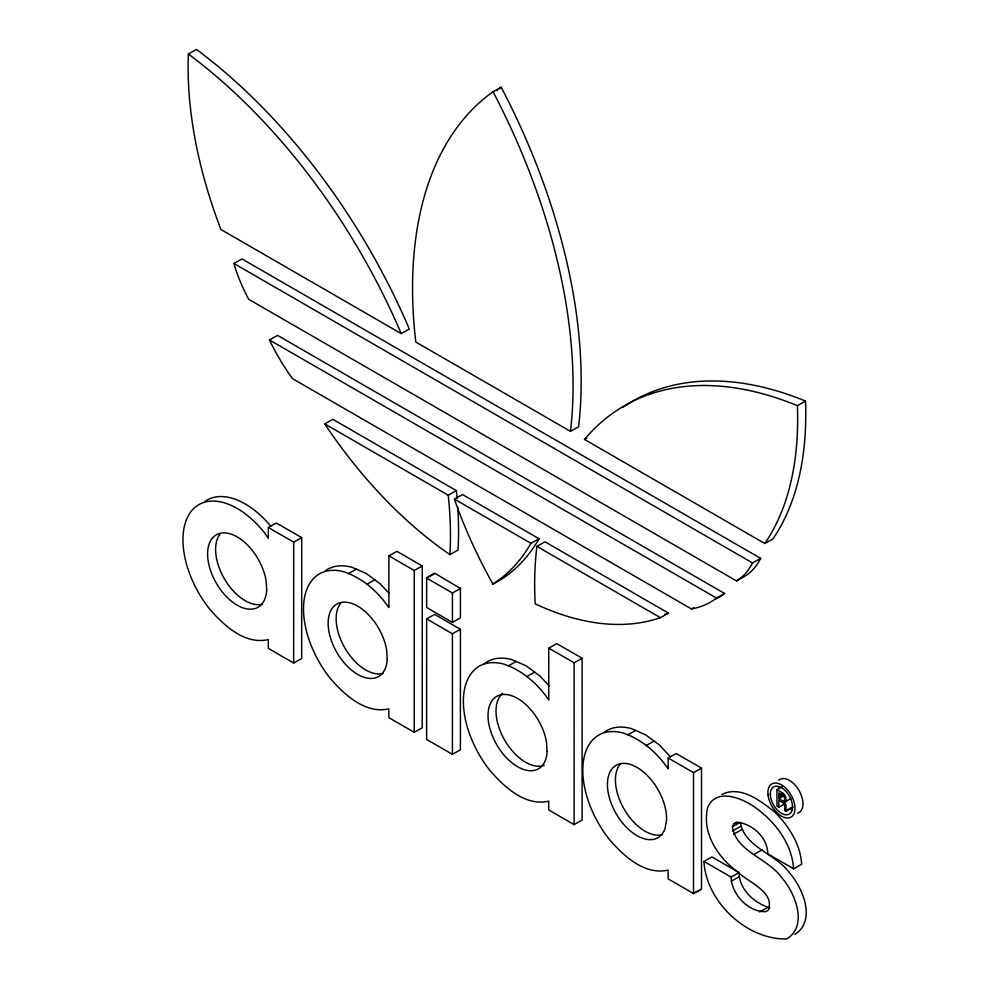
<?xml version="1.0" encoding="UTF-8"?>
<svg xmlns="http://www.w3.org/2000/svg" width="989" height="989" viewBox="0 0 989 989"><rect width="100%" height="100%" fill="white"/><g stroke="black" fill="none" stroke-linecap="round" stroke-linejoin="round"><path stroke-width="1.48" d="M268.328 527.496L268.328 538.375L264.693 532.997A76.648 44.258 60 0 0 190.481 512.29A76.648 44.258 60 0 0 209.631 609.063C223.712 625.308 244.765 645.001 268.316 639.599L268.303 648.401L293.671 663.038L301.682 658.55L301.707 537.633L276.339 522.996L268.328 527.496L293.696 542.133L301.707 537.633M293.671 663.038L293.696 542.133M388.887 555.83L388.875 607.642C377.996 591.645 362.629 578.194 344.16 571.852A76.648 44.258 60 0 0 304.043 600.57A76.648 44.258 60 0 0 330.178 678.318C344.246 694.562 365.3 714.256 388.85 708.853L388.85 717.655L414.218 732.305L422.216 727.805L422.254 565.98L396.886 551.343L388.887 555.83L414.243 570.48L422.254 565.98M414.218 732.305L414.243 570.48M426.642 618.891L426.618 739.463L452.393 754.347L460.404 749.847L460.429 629.276L434.653 614.392L426.642 618.891L452.418 633.776L460.429 629.276M434.653 573.62L426.655 578.12L452.43 593.004L460.441 588.504L434.653 573.138L426.655 577.638L426.642 607.506L452.43 622.39L460.429 617.902L460.441 588.022M452.393 754.347L452.418 633.776M452.43 622.39L452.43 593.004M548.759 648.141L548.747 699.94C537.868 683.955 522.501 670.493 504.031 664.163A76.648 44.258 60 0 0 463.915 692.881A76.648 44.258 60 0 0 490.05 770.629C504.13 786.873 525.184 806.567 548.734 801.164L548.734 809.966L574.09 824.603L582.101 820.104L582.125 658.278L556.77 643.641L548.759 648.141L574.127 662.778L582.125 658.278M574.09 824.603L574.127 662.778M668.156 757.982L668.156 768.873C657.277 752.889 641.91 739.438 623.441 733.096A76.648 44.258 60 0 0 583.325 761.814A76.648 44.258 60 0 0 609.459 839.562C623.527 855.806 644.581 875.5 668.131 870.097L668.131 878.9L693.499 893.537L701.498 889.049L701.522 768.132L676.167 753.494L668.156 757.982L693.524 772.632L701.522 768.132M693.499 893.537L693.524 772.632M701.275 889.247L693.264 893.413M769.85 907.754C754.446 903.39 739.203 889.593 739.055 872.582L711.956 856.944L703.958 861.431C705.948 901.572 746.88 940.193 786.935 938.882C808.495 924.987 794.896 892.77 781.607 877.441C768.329 858.551 735.853 851.492 732.429 826.767L733.912 823.713L736.582 822.218M721.822 794.476C740.588 785.13 760.578 800.855 774.746 812.08C788.728 826.075 800.509 844.037 801.646 864.299L793.635 868.799C791.929 844.458 776.217 822.947 757.067 808.829C744.321 798.976 716.345 786.453 707.617 807.654C701.572 833.356 718.311 857.945 738.338 872.483C748.772 882.547 774.659 891.719 768.49 909.868L766.005 911.598C748.624 912.612 731.464 894.254 731.056 877.082L703.958 861.431M794.946 934.395C816.506 920.487 802.907 888.27 789.618 872.941C776.34 854.051 743.852 846.992 740.44 822.267L732.429 826.767M782.274 786.712L776.946 789.704L776.934 806.06L778.838 807.16L784.178 804.156M778.838 807.16L778.838 800.435L782.534 802.561A3.041 1.755 60 0 1 784.685 806.258L784.685 810.535L786.032 811.314L792.708 807.556M778.838 798.618L778.838 792.931L782.534 795.069A3.511 2.027 60 0 1 784.685 799.149A3.511 2.027 60 0 1 782.534 800.756L778.838 798.618L784.178 795.626M786.032 811.314L786.032 805.751A2.918 1.681 60 0 0 784.178 802.302L790.854 798.556M188.367 54.012L196.477 49.45A433.911 250.576 60 0 1 409.347 329.053L401.225 333.614L220.93 229.522A355.422 205.255 60 0 1 188.367 54.012A433.911 250.576 60 0 1 401.225 333.614M493.054 91.742L501.176 87.18A463.198 267.487 60 0 1 578.614 426.778L570.492 431.34L415.8 342.033A445.334 257.177 60 0 1 493.054 91.742A463.198 267.487 60 0 1 570.492 431.34M233.886 263.482L241.996 258.933L760.665 558.377A117.357 67.771 60 0 1 744.63 576.377L736.508 580.926L248.721 299.308A112.116 64.742 60 0 1 233.886 263.482L752.542 562.939L760.665 558.377M724.616 593.499L716.493 598.061A160.02 92.41 60 0 1 691.385 608.915L292.509 378.626A145.989 84.3 60 0 1 269.453 339.956L277.575 335.407L724.616 593.499A160.02 92.41 60 0 1 714.948 599.519M457.771 507.233A367.846 212.425 60 0 1 458.031 550.057L449.921 554.619A333.293 192.472 60 0 1 324.726 423.898L332.848 419.336L456.337 490.631A367.846 212.425 60 0 1 457.091 498.332M324.726 423.898L448.227 495.192L456.337 490.631M454.384 499.099L462.493 494.549L539.067 538.745A316.109 182.545 60 0 1 501.04 579.505L492.918 584.054A319.076 184.263 60 0 1 454.384 499.099L530.945 543.307L539.067 538.745M622.44 407.592A433.911 250.576 60 0 1 805.516 401.077A355.422 205.255 60 0 1 772.891 538.956L764.781 543.505L584.474 439.413L586.798 438.115M348.326 573.669L356.337 569.182M366.808 584.338L374.806 579.838M536.903 546.385L545.026 541.836L668.515 613.131L660.392 617.68A333.293 192.472 60 0 1 535.185 603.846A367.846 212.425 60 0 1 536.903 546.385L660.392 617.68M584.474 439.413A433.911 250.576 60 0 1 797.406 405.638L805.516 401.077M508.21 665.98L516.209 661.48M526.68 676.649L534.69 672.149M691.385 608.915L693.709 607.617M627.607 734.914L635.618 730.414M646.077 745.582L654.088 741.082M778.838 795.774L782.843 793.524M778.838 797.245L782.843 794.995M732.429 831.032L740.44 826.532M733.615 834.209L741.626 829.709M786.032 810.597L792.708 806.851M754.298 854.212L762.296 849.712M731.056 877.082L739.055 872.582M731.056 881.347L739.055 876.847M759.552 911.969L767.563 907.482M733.912 823.713L737.683 822.218C753.099 824.369 767.612 837.646 767.773 853.866L793.635 868.799M269.453 339.956L716.493 598.061M776.946 789.704L783.164 793.302A5.168 2.979 60 0 1 786.032 799.075L785.81 801.634A3.585 2.065 60 0 1 784.178 802.302M670.517 756.857L659.502 745.088L645.496 734.728L631.452 728.609A76.648 44.258 60 0 0 604.588 731.996M549.105 685.773L540.093 676.155L526.086 665.782L512.042 659.663A76.648 44.258 60 0 0 484.017 663.94M389.233 593.474L380.221 583.844L366.214 573.484L352.171 567.365A76.648 44.258 60 0 0 325.307 570.752M387.231 659.156L386.625 649.921A41.81 24.144 60 0 0 339.944 602.746A41.81 24.144 60 0 0 343.789 662.383A41.81 24.144 60 0 0 387.231 659.156M448.227 495.192A367.846 212.425 60 0 1 449.921 554.619M496.515 90.629A445.334 257.177 60 0 1 501.176 87.18M668.515 613.131A333.293 192.472 60 0 1 664.657 614.392M530.945 543.307A316.109 182.545 60 0 1 492.918 584.054M752.542 562.939A117.357 67.771 60 0 1 736.508 580.926M797.406 405.638A355.422 205.255 60 0 1 764.781 543.505M262.518 604.192A41.81 24.144 60 0 1 224.8 579.505A41.81 24.144 60 0 1 220.399 533.603M204.76 501.497A76.648 44.258 60 0 1 270.813 526.173M383.064 673.447A41.81 24.144 60 0 1 345.334 648.772A41.81 24.144 60 0 1 340.945 602.857M544.173 765.375A41.81 24.144 60 0 1 504.662 740.131A41.81 24.144 60 0 1 502.635 693.326M662.346 834.691A41.81 24.144 60 0 1 624.615 810.003A41.81 24.144 60 0 1 620.227 764.101M778.739 780.234A19.162 11.064 60 0 1 799.075 790.557A19.162 11.064 60 0 1 797.629 813.193M792.585 810.09A15.676 9.049 60 0 1 789.716 808.965M778.368 789.927A15.676 9.049 60 0 1 778.664 786.787M666.512 820.4L665.09 828.337A41.81 24.144 60 0 1 616.802 814.812A41.81 24.144 60 0 1 625.95 763.483A41.81 24.144 60 0 1 666.512 820.4M547.102 751.455L546.509 742.232A41.81 24.144 60 0 0 499.828 695.044A41.81 24.144 60 0 0 503.673 754.681A41.81 24.144 60 0 0 547.102 751.455M266.684 589.901L266.09 580.667A41.81 24.144 60 0 0 219.41 533.479A41.81 24.144 60 0 0 223.254 593.128A41.81 24.144 60 0 0 266.684 589.901M767.996 794.699A19.162 11.064 60 0 0 789.63 817.693A19.162 11.064 60 0 0 786.688 789.111A19.162 11.064 60 0 0 767.996 794.699M770.357 794.427A15.676 9.049 60 0 0 787.219 814.763A15.676 9.049 60 0 0 786.737 792.313A15.676 9.049 60 0 0 770.357 794.427"/></g></svg>
